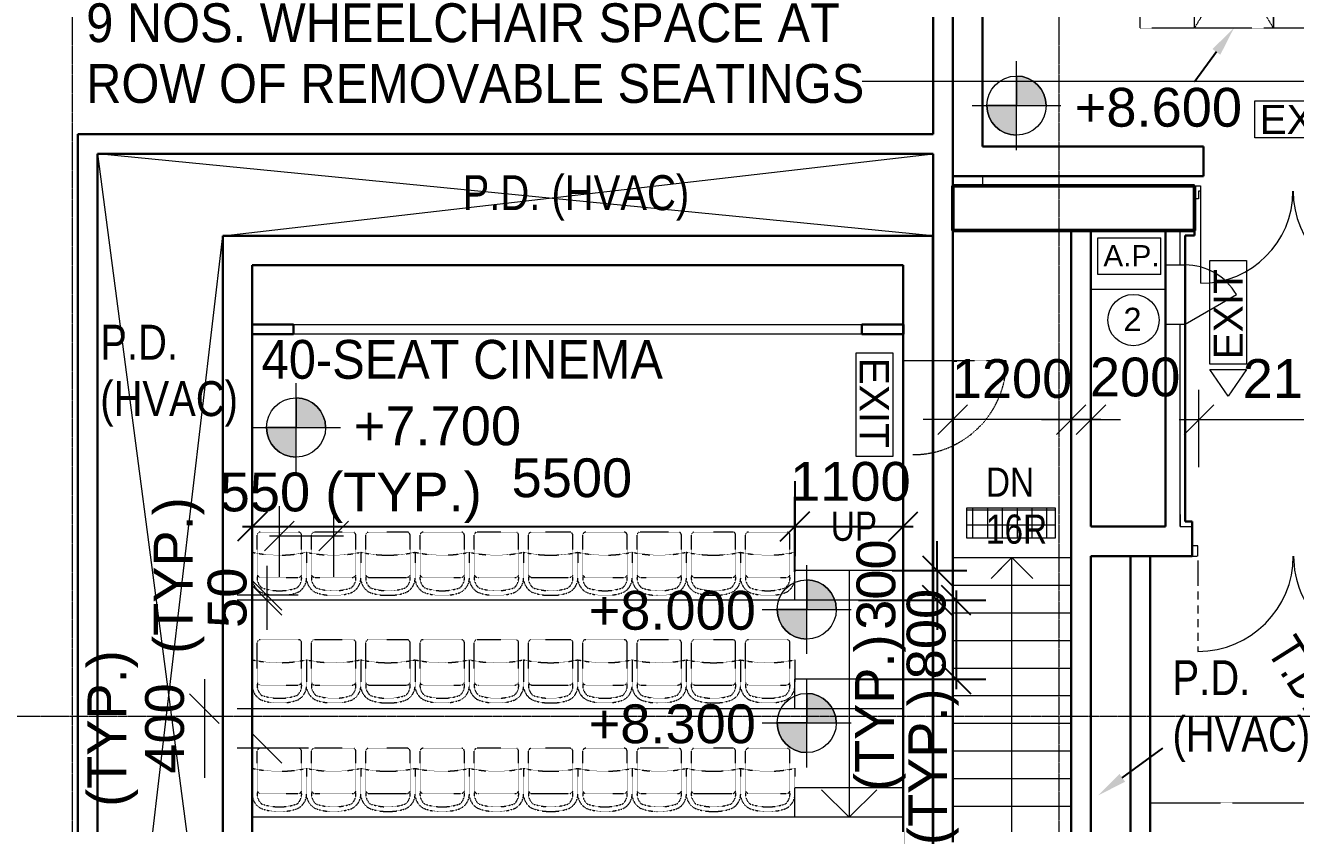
# Model space of a CAD drawing. Header units: millimetres. Extents: x -11708 to 484395, y -10237143 to 211873.
# Drawn here: x 144260 to 157135, y 41419 to 49508 of the extents above; entities that cross this region are included whole.
import ezdxf
from ezdxf import colors
from ezdxf.entities.mleader import LeaderData, LeaderLine
from ezdxf.math import Vec2, Vec3

# ---------------------------------------------------------------- set-up
doc = ezdxf.new("R2010")
doc.units = ezdxf.units.MM
for name, pattern in [('3AXXX-TFP-ARC-DWG-1997-P02-LL00-WS4-04$0$3AXXX-TFP-ARC-DWG-XXXX-P00-LB01-WS4-01$0$Hidden', [2.25, 1, -1.25]), ('Grid Line', [21, 12, -3, 3, -3]), ('Hidden', [2.25, 1, -1.25]), ('Overhead', [1.8, 1.2, -0.6])]:
    doc.linetypes.add(name, pattern=pattern)
for name, color, linetype, lineweight in [('0-1', 7, 'Continuous', 5), ('3AXXX-TFP-ARC-DWG-1997-P02-LL00-WS4-04$0$3AXXX-TFP-ARC-DWG-XXXX-P00-LB01-WS4-01$0$A-010-M_LINE-1', 90, '3AXXX-TFP-ARC-DWG-1997-P02-LL00-WS4-04$0$3AXXX-TFP-ARC-DWG-XXXX-P00-LB01-WS4-01$0$Hidden', 9), ('3AXXX-TFP-ARC-DWG-1997-P02-LL00-WS4-04$0$A-010-M_LINE', 90, 'Continuous', 5), ('3AXXX-TFP-ARC-DWG-1997-P02-LL00-WS4-04$0$A-230-M_FLOOR', 4, 'Continuous', 18), ('A-325-M_DOOR', 31, 'Continuous', 5), ('A-ANNO-DIMS-1', 7, 'Continuous', 5), ('A-ANNO-NOTE', 7, 'Continuous', 5), ('A-DETL', 102, 'Continuous', 5), ('A-DETL-2', 102, 'Continuous', 18), ('A-DETL-4', 102, 'Hidden', 5), ('A-DETL-8', 102, 'Hidden', 18), ('A-DETL-9', 102, 'Hidden', 9), ('A-DETL-GENF', 7, 'Continuous', 5), ('A-DOOR', 7, 'Continuous', 5), ('A-DOOR-1', 7, 'Continuous', 9), ('A-FLOR', 7, 'Continuous', 18), ('Dims-B1-FPARTPLANAT_8-6mPD_dwg-1', 7, 'Continuous', 5), ('G-ANNO-DIMS', 7, 'Continuous', 5), ('G-ANNO-TEXT', 7, 'Continuous', 5), ('I-WALL', 7, 'Continuous', 9), ('I-WALL-3', 7, 'Continuous', 30), ('I-WALL-4', 7, 'Continuous', 18), ('OAP280_W', 210, 'Continuous', 50), ('S-GRID-1', 7, 'Grid Line', 5), ('S-STRS', 7, 'Continuous', 5), ('S-STRS-2', 7, 'Overhead', 5)]:
    doc.layers.add(name, color=color, linetype=linetype, lineweight=lineweight)
doc.layers.add('3AXXX-TFP-ARC-DWG-1997-P02-LL00-WS4-04$0$0-chair', color=30, linetype='Continuous')
doc.styles.add('Arial Narrow', font='ARIALN.TTF', dxfattribs={"height": 353.981763})
doc.styles.add('Arial Narrow_1', font='ARIALN.TTF', dxfattribs={"height": 294.984802})
doc.styles.add('Arial_1', font='arial.ttf', dxfattribs={"height": 393.413174})
doc.styles.add('Arial_2', font='arial.ttf', dxfattribs={"height": 1.475299})
doc.styles.add('Arial_5', font='arial.ttf', dxfattribs={"height": 1.18024})
doc.styles.add('Arial_6', font='arial.ttf', dxfattribs={"width": 0.9, "height": 393.413174})
doc.dimstyles.new('Diagonal_-_1_5mm_Arial_1', dxfattribs={"dimscale": 304.8, "dimtxt": 400, "dimasz": 0.984252, "dimexe": 0.984252, "dimexo": 0.0625, "dimgap": 0.656168, "dimtad": 1, "dimdec": 0, "dimrnd": 5, "dimzin": 0, "dimdsep": 46, "dimtxsty": 'Arial_1', "dimblk1": 'OBLIQUE', "dimblk2": 'OBLIQUE', "dimsah": 1, "dimcen": 0.09, "dimdle": 0.328084, "dimadec": 0, "dimazin": 0, "dimtfac": 1, "dimtdec": 4, "dimtix": 1, "dimtmove": 2, "dimatfit": 3, "dimfxl": 1.574803, "dimfxlon": 1, "dimtvp": 1, "dimtolj": 1, "dimtzin": 0, "dimarcsym": 2})

# ---------------------------------------------------------------- blocks, each defined once
blk = doc.blocks.new('Dims-B1-FPARTPLANAT_8-6mPD_dwg__Oblique-5772989-B1_F PART PLAN AT _8_6mPD')
at = {"layer": 'A-ANNO-DIMS-1'}
blk.add_line((-0.5, -0.5), (0.5, 0.5), dxfattribs=at)
blk = doc.blocks.new('Dims-B1-FPARTPLANAT_8-6mPD_dwg-5616331-B1_F PART PLAN AT _8_6mPD')
at = {"layer": 'A-ANNO-DIMS-1'}
for p, q in [((75775.6, 45032.6), (75775.6, 45813.5)), ((77175.6, 45032.6), (77175.6, 45813.5)), ((78270.6, 45032.6), (78270.6, 45813.5)), ((78070.6, 45513.5), (80580.6, 45513.5))]:
    blk.add_line(p, q, dxfattribs=at)
at = {"layer": 'A-ANNO-DIMS-1', "flags": 128}
blk.add_lwpolyline([(76975.6, 45813.5), (76975.6, 45032.6)], close=True, dxfattribs=at)
for points in [[(76675.6, 45513.5), (76975.6, 45513.5), (75775.6, 45513.5), (75475.6, 45513.5)], [(77275.6, 45513.5), (76975.6, 45513.5), (77175.6, 45513.5), (77475.6, 45513.5)]]:
    blk.add_lwpolyline(points, dxfattribs=at)
at = {"xscale": 300, "yscale": 300, "zscale": 300}
for p in [(75775.6, 45513.5), (76975.6, 45513.5)]:
    blk.add_blockref('Dims-B1-FPARTPLANAT_8-6mPD_dwg__Oblique-5772989-B1_F PART PLAN AT _8_6mPD', p, dxfattribs=at)
at = {"xscale": 300, "yscale": 300, "zscale": 300, "rotation": 180}
for p in [(76975.6, 45513.5), (77175.6, 45513.5), (78270.6, 45513.5)]:
    blk.add_blockref('Dims-B1-FPARTPLANAT_8-6mPD_dwg__Oblique-5772989-B1_F PART PLAN AT _8_6mPD', p, dxfattribs=at)
at = {"layer": 'A-ANNO-DIMS-1', "char_height": 393.41, "attachment_point": 2, "line_spacing_factor": 0.938532, "style": 'Arial_1'}
for s, insert, width in [('1200', (76375.6, 46126.3), 1459.2), ('200', (77624.2, 46142), 1094.4), ('2110', (79325.6, 46126.3), 1459.2)]:
    blk.add_mtext(s, dxfattribs=dict(at, insert=insert, width=width))
blk = doc.blocks.new('ARC_ANN_EXIT - ARC_ANN_EXIT-878429-B1_F PART PLAN AT _8_6mPD')
at = {"layer": 'A-ANNO-NOTE'}
for p, q in [((-2.124, 0), (-2.124, 1.862)), ((-2.124, 1.862), (3.134, 1.862)), ((3.134, 1.862), (3.134, 0)), ((3.134, 0), (-2.124, 0))]:
    blk.add_line(p, q, dxfattribs=at)
at = {"layer": 'A-ANNO-NOTE', "insert": (0.406, 1.662), "char_height": 1.4753, "width": 5.454, "attachment_point": 2, "line_spacing_factor": 0.938532, "style": 'Arial_2'}
blk.add_mtext('EXIT', dxfattribs=at)
blk = doc.blocks.new('Spot Elevations - Spot Elevation - Exterior Filled-23614-B1_F PART PLAN AT _8_6mPD')
at = {"layer": 'G-ANNO-DIMS'}
h = blk.add_hatch(color=256, dxfattribs=at)
edge = h.paths.add_edge_path(flags=0)
edge.add_arc((-2.24, 2.25), 1.5, 0, 90, ccw=False)
edge.add_line((-0.74, 2.25), (-2.24, 2.25))
edge.add_line((-2.24, 2.25), (-2.24, 3.75))
h = blk.add_hatch(color=256, dxfattribs=at)
edge = h.paths.add_edge_path(flags=0)
edge.add_arc((-2.24, 2.25), 1.5, 180, 270, ccw=False)
edge.add_line((-3.74, 2.25), (-2.24, 2.25))
edge.add_line((-2.24, 2.25), (-2.24, 0.75))
for p, q in [((-2.24, 0), (-2.24, 4.5)), ((-2.24, 3.75), (-2.24, 2.25)), ((-4.49, 2.25), (0.01, 2.25)), ((-2.24, 2.25), (-3.74, 2.25)), ((-2.24, 0.75), (-2.24, 2.25)), ((-2.24, 2.25), (-0.74, 2.25))]:
    blk.add_line(p, q, dxfattribs=at)
blk.add_circle((-2.24, 2.25), 1.5, dxfattribs=at)
for start, end in [(360, 90), (180, 270)]:
    blk.add_arc((-2.24, 2.25), 1.5, start, end, dxfattribs=at)
blk = doc.blocks.new('_Oblique')
at = {"color": 0, "linetype": 'ByBlock', "lineweight": -2}
blk.add_line((-0.5, -0.5), (0.5, 0.5), dxfattribs=at)
blk = doc.blocks.new('*D310')
at = {"layer": 'A-ANNO-DIMS-1', "color": 0, "lineweight": -2, "transparency": 16777216}
for p, q in [((153157, 44891), (153157, 44130)), ((152059, 43969), (152059, 44730)), ((151959, 44430), (153257, 44430))]:
    blk.add_line(p, q, dxfattribs=at)
at = {"layer": 'Defpoints', "color": 0, "transparency": 16777216}
for p in [(153157, 44910), (153157, 44430), (152059, 43950)]:
    blk.add_point(p, dxfattribs=at)
at = {"layer": 'A-ANNO-DIMS-1', "color": 0, "lineweight": -2, "transparency": 16777216, "xscale": 299.9999999999999, "yscale": 299.9999999999999, "zscale": 299.9999999999999, "rotation": 180}
blk.add_blockref('_Oblique', (152059, 44430), dxfattribs=at)
at = {"layer": 'A-ANNO-DIMS-1', "color": 0, "lineweight": -2, "transparency": 16777216, "xscale": 299.9999999999999, "yscale": 299.9999999999999, "zscale": 299.9999999999999}
blk.add_blockref('_Oblique', (153157, 44430), dxfattribs=at)
at = {"layer": 'A-ANNO-DIMS-1', "color": 0, "transparency": 16777216, "insert": (152622, 44885), "char_height": 393.4, "attachment_point": 5, "line_spacing_factor": 0.938532, "style": 'Arial_1'}
blk.add_mtext('\\A1;1100', dxfattribs=at)
blk = doc.blocks.new('ARC_DOOR_T17_SINGLE_FABRIC_FINISH - 850x2100mm-34974178-B1_F PART PLAN AT _8_6mPD')
at = {"layer": 'A-DOOR'}
for p, q in [((473, -150), (473, -152)), ((473, -352), (473, -393))]:
    blk.add_line(p, q, dxfattribs=at)
for start, end in [(192.2925, 192.451), (205.3533, 208.1051)]:
    blk.add_arc((473, 51), 946, start, end, dxfattribs=at)
blk = doc.blocks.new('A$C41A67BAA')
at = {"layer": 'OAP280_W'}
for p, q in [((1377, 35375), (-1075, 35375)), ((-1075, 35375), (-1075, 34925)), ((1377, 34925), (1377, 35375)), ((-1075, 34925), (1377, 34925))]:
    blk.add_line(p, q, dxfattribs=at)
blk = doc.blocks.new('ARC_ANN_EXIT - ARC_ANN_EXIT-878429-G_F PLAN _1 OF 2_')
at = {"layer": 'A-ANNO-NOTE'}
for p, q in [((-2.124, 0), (-2.124, 1.862)), ((-2.124, 1.862), (3.134, 1.862)), ((3.134, 1.862), (3.134, 0)), ((3.134, 0), (-2.124, 0))]:
    blk.add_line(p, q, dxfattribs=at)
at = {"layer": 'A-ANNO-NOTE', "insert": (0.406, 1.662), "char_height": 1.4753, "width": 5.454, "attachment_point": 2, "line_spacing_factor": 0.938532, "style": 'Arial_1'}
blk.add_mtext('EXIT', dxfattribs=at)
blk = doc.blocks.new('ARC_DOOR_TIMBER_T20-FT-O - 1955x2400mm-49661043-0295')
at = {"layer": 'A-325-M_DOOR'}
for p, q in [((-968, 1116), (-863, 1116)), ((-968, 1068), (-968, 1116)), ((967, 1068), (967, 1116)), ((-968, 929), (-968, 1010)), ((967, 929), (967, 1010)), ((-968, 789), (-968, 871)), ((967, 789), (967, 871)), ((-968, 650), (-968, 731)), ((967, 650), (967, 731)), ((-968, 510), (-968, 592)), ((967, 510), (967, 592)), ((-968, 371), (-968, 453)), ((967, 195), (967, 453)), ((-968, 195), (-968, 313))]:
    blk.add_line(p, q, dxfattribs=at)
at = {"layer": 'A-325-M_DOOR', "lineweight": 9}
for p, q in [((-974, 150), (-979, 150)), ((-971, 45), (-971, 150)), ((970, 150), (970, 45)), ((1027, 150), (974, 150)), ((-1028, 45), (-971, 45)), ((970, 45), (1027, 45))]:
    blk.add_line(p, q, dxfattribs=at)
at = {"layer": 'A-325-M_DOOR'}
for centre, start, end in [((-968, 150), 360, 90), ((967, 150), 90, 180)]:
    blk.add_arc(centre, 966, start, end, dxfattribs=at)
blk = doc.blocks.new('ARC_DOOR_TIMBER_T20-FA-I - 1670x2400mm-49660521-0295')
at = {"layer": 'A-325-M_DOOR'}
for p, q in [((-934, -22), (-934, 910)), ((-890, -22), (-890, 910)), ((934, 910), (934, -22))]:
    blk.add_line(p, q, dxfattribs=at)
at = {"layer": 'A-325-M_DOOR', "lineweight": 9}
for p, q in [((-1003, 55), (-957, 55)), ((-957, 55), (-957, -22)), ((957, 55), (997, 55)), ((957, -22), (957, 55)), ((-937, -75), (-1003, -75)), ((-957, -22), (-937, -22)), ((-937, -22), (-937, -75)), ((937, -75), (937, -22)), ((937, -22), (957, -22)), ((997, -75), (937, -75))]:
    blk.add_line(p, q, dxfattribs=at)
at = {"layer": 'A-325-M_DOOR'}
for centre, start, end in [((-934, -22), 0, 90), ((934, -22), 90, 180)]:
    blk.add_arc(centre, 933, start, end, dxfattribs=at)
blk = doc.blocks.new('40-cinema_seat')
at = {"layer": 'A-DETL-4', "linetype": 'Hidden', "ltscale": 0.5}
for p, q in [((146610, 43543), (146610, 43965)), ((147029, 43995), (146640, 43995)), ((147059, 43543), (147059, 43965)), ((146559, 43792), (146559, 43530)), ((147109, 43792), (147109, 43530)), ((147109, 43792), (147109, 43530)), ((146648, 43535), (147021, 43535))]:
    blk.add_line(p, q, dxfattribs=at)
for centre, radius, start, end in [((146640, 43965), 30, 90, 180), ((147029, 43965), 30, 0, 90), ((146834, 45065), 1303, 257.8123, 282.1877), ((146720, 43530), 161, 180, 247.28), ((146736, 43529), 127, 173.6197, 229.1884), ((146648, 43578), 42.5, 205.9697, 270), ((146949, 43530), 161, 292.72, 0), ((146933, 43529), 127, 310.8088, 6.3803), ((147021, 43578), 42.5, 270, 334.0303), ((146834, 43950), 549, 250.6725, 289.3262), ((146814, 43821), 466, 250.4199, 269.4308), ((146834, 45872), 2517, 269.4308, 270.5692), ((146855, 43821), 466, 270.5692, 289.5801)]:
    blk.add_arc(centre, radius, start, end, dxfattribs=at)
blk = doc.blocks.new('3AXXX-TFP-ARC-DWG-1997-P02-LL00-WS4-04$0$ARC_FLCA03_40_ACO__CINEMA - ARC_FLCA03_40_ACO__CINEMA-24356358-4127 - M_ LG_F 40-SEAT CINEMA_ PLAN')
at = {"layer": '3AXXX-TFP-ARC-DWG-1997-P02-LL00-WS4-04$0$A-230-M_FLOOR'}
for p, q in [((74175, 43603), (74175, 43903)), ((75275, 43903), (74175, 43903)), ((74175, 42503), (74175, 42803)), ((75275, 42803), (74175, 42803)), ((74175, 41403), (74175, 41703)), ((75273, 41703), (74175, 41703))]:
    blk.add_line(p, q, dxfattribs=at)
blk = doc.blocks.new('*D347')
at = {"layer": 'A-ANNO-DIMS-1', "color": 0, "lineweight": -2, "transparency": 16777216}
for p, q in [((152059, 44891), (152059, 44130)), ((146560, 43969), (146560, 44730)), ((146460, 44430), (152159, 44430))]:
    blk.add_line(p, q, dxfattribs=at)
at = {"layer": 'Defpoints', "color": 0, "transparency": 16777216}
for p in [(152059, 44910), (152059, 44430), (146560, 43950)]:
    blk.add_point(p, dxfattribs=at)
at = {"layer": 'A-ANNO-DIMS-1', "color": 0, "lineweight": -2, "transparency": 16777216, "xscale": 299.9999999999999, "yscale": 299.9999999999999, "zscale": 299.9999999999999, "rotation": 180}
blk.add_blockref('_Oblique', (146560, 44430), dxfattribs=at)
at = {"layer": 'A-ANNO-DIMS-1', "color": 0, "lineweight": -2, "transparency": 16777216, "xscale": 299.9999999999999, "yscale": 299.9999999999999, "zscale": 299.9999999999999}
blk.add_blockref('_Oblique', (152059, 44430), dxfattribs=at)
at = {"layer": 'A-ANNO-DIMS-1', "color": 0, "transparency": 16777216, "insert": (149799, 44921), "char_height": 393.4, "attachment_point": 5, "line_spacing_factor": 0.938532, "style": 'Arial_1'}
blk.add_mtext('\\A1;5500', dxfattribs=at)
blk = doc.blocks.new('*D348')
at = {"layer": 'A-ANNO-DIMS-1', "color": 0, "lineweight": -2, "transparency": 16777216}
for p, q in [((153503, 43983), (153503, 44283)), ((153047, 43983), (153803, 43983)), ((153503, 43983), (153503, 43683)), ((153047, 43683), (153803, 43683)), ((153503, 43683), (153503, 43383))]:
    blk.add_line(p, q, dxfattribs=at)
at = {"layer": 'Defpoints', "color": 0, "transparency": 16777216}
for p in [(153028, 43983), (153028, 43683), (153503, 43683)]:
    blk.add_point(p, dxfattribs=at)
at = {"layer": 'A-ANNO-DIMS-1', "color": 0, "lineweight": -2, "transparency": 16777216, "xscale": 299.9999999999999, "yscale": 299.9999999999999, "zscale": 299.9999999999999}
for p, rotation in [((153503, 43983), 270), ((153503, 43683), 90)]:
    blk.add_blockref('_Oblique', p, dxfattribs=dict(at, rotation=rotation))
at = {"layer": 'A-ANNO-DIMS-1', "color": 0, "transparency": 16777216, "insert": (152883, 43841), "char_height": 393.4, "attachment_point": 5, "rotation": 90, "style": 'Arial_1'}
blk.add_mtext('\\A1;300', dxfattribs=at)
blk = doc.blocks.new('*D349')
at = {"layer": 'A-ANNO-DIMS-1', "color": 0, "lineweight": -2, "transparency": 16777216}
for p, q in [((153694, 43783), (153694, 42783)), ((152703, 43683), (153994, 43683)), ((152688, 42883), (153994, 42883))]:
    blk.add_line(p, q, dxfattribs=at)
at = {"layer": 'Defpoints', "color": 0, "transparency": 16777216}
for p in [(152684, 43683), (152669, 42883), (153694, 42883)]:
    blk.add_point(p, dxfattribs=at)
at = {"layer": 'A-ANNO-DIMS-1', "color": 0, "lineweight": -2, "transparency": 16777216, "xscale": 299.9999999999999, "yscale": 299.9999999999999, "zscale": 299.9999999999999}
for p, rotation in [((153694, 43683), 90), ((153694, 42883), 270)]:
    blk.add_blockref('_Oblique', p, dxfattribs=dict(at, rotation=rotation))
at = {"layer": 'A-ANNO-DIMS-1', "color": 0, "transparency": 16777216, "insert": (153392, 43340), "char_height": 393.4, "attachment_point": 5, "rotation": 90, "style": 'Arial_1'}
blk.add_mtext('\\A1;800', dxfattribs=at)
blk = doc.blocks.new('3AXXX-TFP-ARC-DWG-1997-P02-LL00-WS4-04$0$A$C4b76c8d7')
at = {"layer": '3AXXX-TFP-ARC-DWG-1997-P02-LL00-WS4-04$0$3AXXX-TFP-ARC-DWG-XXXX-P00-LB01-WS4-01$0$A-010-M_LINE-1'}
for p, q in [((-18625, 16975), (-18625, 18275)), ((-18625, 18275), (-17825, 16975)), ((-18625, 16975), (-17826, 18275)), ((-17825, 18275), (-17825, 16975)), ((-19175, 16975), (-19175, 17615)), ((-17825, 16975), (-17825, 17615)), ((-18625, 16975), (-19175, 16975)), ((-17825, 16975), (-18625, 16975)), ((-17275, 16975), (-17825, 16975))]:
    blk.add_line(p, q, dxfattribs=at)
blk = doc.blocks.new('ARC_ANN_FIRE-RATING_two_ - none-909955-B1_F PART PLAN AT _8_6mPD')
at = {"layer": 'A-ANNO-NOTE'}
blk.add_circle((0, 0), 1.3, dxfattribs=at)
at = {"layer": 'A-ANNO-NOTE', "insert": (-0.05, 0.62), "char_height": 1.18, "width": 1.0944, "attachment_point": 2, "line_spacing_factor": 0.938532, "style": 'Arial_5'}
blk.add_mtext('2', dxfattribs=at)
blk = doc.blocks.new('ARC_ANN_ACCESS PANEL - AP-910189-B1_F PLAN _2 OF 2_')
at = {"layer": 'A-ANNO-NOTE'}
for p, q in [((-1.593, -0.916), (-1.593, 0.946)), ((-1.593, 0.946), (1.606, 0.946)), ((1.606, -0.916), (1.606, 0.946)), ((1.606, -0.916), (-1.593, -0.916))]:
    blk.add_line(p, q, dxfattribs=at)
at = {"layer": 'A-ANNO-NOTE', "insert": (0.12, 0.57), "char_height": 1.0819, "width": 3.40549, "attachment_point": 2, "line_spacing_factor": 0.938532, "style": 'Arial_5'}
blk.add_mtext('A.P.', dxfattribs=at)

msp = doc.modelspace()

# ---------------------------------------------------------------- hatches: boundary and pattern name
at = {"layer": 'A-DETL-GENF'}
h = msp.add_hatch(dxfattribs=at)
h.set_pattern_fill('FP_24', color=256, style=0, pattern_type=2)
h.set_pattern_definition([(180, (175914.24, 163848.36), (-2e-14, -150), []), (270, (175914.24, 163848.36), (150, 9e-15), [])])
h.paths.add_polyline_path([(153799.5, 44316.1), (154699.5, 44316.1), (154699.5, 44616.1), (153799.5, 44616.1)], flags=0)

# ---------------------------------------------------------------- linework, layer by layer
at = {"layer": '3AXXX-TFP-ARC-DWG-1997-P02-LL00-WS4-04$0$A-010-M_LINE'}
for p, q in [((152609.8, 43982.9), (152609.8, 41482.9)), ((152609.8, 41482.9), (152329.8, 41762.9)), ((152609.8, 41482.9), (152889.8, 41762.9))]:
    msp.add_line(p, q, dxfattribs=at)
at = {"layer": '3AXXX-TFP-ARC-DWG-1997-P02-LL00-WS4-04$0$A-230-M_FLOOR'}
for p, q in [((153159.8, 43682.9), (146559.8, 43682.9)), ((153159.8, 42582.9), (146559.8, 42582.9)), ((153159.8, 41482.9), (146559.8, 41482.9))]:
    msp.add_line(p, q, dxfattribs=at)
at = {"layer": 'A-ANNO-DIMS-1'}
for p, q in [((146834.5, 43919.1), (146834.5, 44634.8)), ((147384.5, 43919.1), (147384.5, 44634.8)), ((146734.5, 44334.8), (147484.5, 44334.8)), ((146707.6, 44032.9), (146707.6, 43382.9)), ((147025.4, 43732.9), (146407.6, 43732.9)), ((147025.4, 43682.9), (146407.6, 43682.9)), ((146073.8, 42882.9), (146073.8, 41882.9)), ((147130.8, 42582.9), (146407.6, 42582.9)), ((147130.8, 42182.9), (146407.6, 42182.9))]:
    msp.add_line(p, q, dxfattribs=at)
at = {"layer": 'A-ANNO-NOTE'}
msp.add_lwpolyline([(156263.6, 46019.6), (156636.1, 46019.6), (156449.8, 45751.1)], close=True, dxfattribs=at)
at = {"layer": 'A-DETL'}
for p, q in [((153457.2, 47377.4), (144990.8, 48205.6)), ((144990.8, 48205.6), (146259.7, 38557.9)), ((146259.7, 47377.4), (153459.7, 48205.8)), ((144990.9, 36555.8), (146259.7, 47377.4)), ((153799.5, 44616.1), (153799.5, 44316.1)), ((154699.5, 44616.1), (153799.5, 44616.1)), ((154699.5, 44316.1), (154699.5, 44616.1)), ((153799.5, 44316.1), (154699.5, 44316.1)), ((154259.5, 44116.1), (154118, 43974.7)), ((154259.5, 40825.8), (154259.5, 44116.1)), ((154259.5, 44116.1), (154400.9, 43974.7))]:
    msp.add_line(p, q, dxfattribs=at)
at = {"layer": 'A-DETL-2'}
for p, q in [((156111.7, 47880.8), (153659.7, 47880.8)), ((153659.7, 47880.8), (153659.7, 47430.8)), ((156111.7, 47430.8), (156111.7, 47880.8)), ((153659.7, 47430.8), (156111.7, 47430.8)), ((154259.7, 44115.7), (154047.6, 43903.6)), ((154259.7, 40875.7), (154259.7, 44115.7)), ((154259.7, 44115.7), (154471.8, 43903.6))]:
    msp.add_line(p, q, dxfattribs=at)
at = {"layer": 'A-DETL-8'}
for p, q in [((155659.7, 41630.8), (161774.4, 41630.8)), ((155659.7, 37790.8), (155659.7, 41630.8))]:
    msp.add_line(p, q, dxfattribs=at)
at = {"layer": 'A-DETL-9'}
msp.add_line((154202.2, 46107.4), (153162.2, 46107.4), dxfattribs=at)
msp.add_arc((153256.2, 46104.4), 946, 269.9997, 359.9997, dxfattribs=at)
at = {"layer": 'A-DOOR-1'}
msp.add_line((156200.7, 48234.8), (156200.7, 48104.8), dxfattribs=at)
at = {"layer": 'A-FLOR'}
for p, q in [((153959.7, 47980.8), (153959.7, 47880.8)), ((155814.8, 46830.8), (155059.7, 46830.8))]:
    msp.add_line(p, q, dxfattribs=at)
at = {"layer": 'G-ANNO-TEXT'}
msp.add_line((166911.7, 48940.4), (152742.7, 48940.4), dxfattribs=at)
at = {"layer": 'I-WALL'}
for p, q in [((146978.5, 46477.8), (152738.5, 46477.8)), ((152738.5, 46377.8), (146978.5, 46377.8)), ((155964.8, 44550.8), (155964.8, 44430.8)), ((155964.8, 44430.8), (156084.8, 44430.8))]:
    msp.add_line(p, q, dxfattribs=at)
at = {"layer": 'I-WALL-3'}
for p, q in [((153459.8, 63130.8), (153459.8, 48405.8)), ((153659.7, 47880.8), (153659.8, 63130.8)), ((153959.7, 48280.8), (153959.8, 62279.8)), ((144791, 48405.8), (144790.9, 36355.8)), ((153459.8, 48405.8), (144791, 48405.8)), ((144990.9, 36555.8), (144991, 48205.8)), ((144991, 48205.8), (153459.7, 48205.8)), ((153459.7, 48205.8), (153459.7, 41029.6)), ((156200.7, 48280.8), (153959.7, 48280.8)), ((156200.7, 47980.8), (156200.7, 48280.8)), ((153659.7, 47980.8), (156200.7, 47980.8)), ((153659.7, 41229.6), (153659.7, 47430.8)), ((154859.7, 47430.8), (154859.7, 41229.6)), ((155059.7, 44430.8), (155059.7, 47430.8)), ((155814.8, 44430.8), (155814.8, 47430.8)), ((156014.8, 47380.8), (156014.8, 45350.8)), ((156111.5, 47380.8), (156014.8, 47380.8)), ((156111.5, 47430.8), (156111.5, 47380.8)), ((146259.7, 47377.4), (146259.7, 38557.9)), ((153457.2, 47377.4), (146259.7, 47377.4)), ((153457.2, 40886.6), (153457.2, 47377.4)), ((146559.7, 38857.9), (146559.7, 47077.4)), ((146559.7, 47077.4), (153157.2, 47077.4)), ((153157.2, 47077.4), (153157.2, 40886.6)), ((146978.5, 46477.8), (146559.7, 46477.8)), ((146559.7, 46377.8), (146978.5, 46377.8)), ((146978.5, 46377.8), (146978.5, 46477.8)), ((153159.7, 46477.8), (152738.5, 46477.8)), ((152738.5, 46477.8), (152738.5, 46377.8)), ((152738.5, 46377.8), (153159.7, 46377.8)), ((153159.7, 46377.8), (153159.7, 46477.8)), ((156014.8, 44480.8), (156014.8, 45350.8)), ((155814.8, 44430.8), (155059.7, 44430.8)), ((156084.8, 44480.8), (156014.8, 44480.8)), ((156084.8, 44130.8), (156084.8, 44480.8)), ((155059.7, 44130.8), (156084.8, 44130.8)), ((155059.7, 41229.6), (155059.7, 44130.8))]:
    msp.add_line(p, q, dxfattribs=at)
msp.add_lwpolyline([(155059.5, 41229.6), (155459.5, 41229.6), (155459.5, 44130.6), (155659.5, 44130.6), (155659.5, 40886.6), (155359.5, 40886.6), (155359.5, 41029.6), (153659.7, 41029.6)], dxfattribs=at)
at = {"layer": 'I-WALL-4'}
for p, q in [((155964.8, 47080.8), (155964.8, 47430.8)), ((155814.8, 47080.8), (156014.8, 47080.8)), ((156014.8, 46480.8), (156534.4, 46780.8)), ((155814.8, 46480.8), (156014.8, 46480.8)), ((155964.8, 44430.8), (155964.8, 46480.8))]:
    msp.add_line(p, q, dxfattribs=at)
msp.add_arc((156014.8, 46480.8), 600, 29.99999, 90, dxfattribs=at)
at = {"layer": 'S-GRID-1'}
for p, q in [((144734.8, 71409.7), (144734.5, 6132.5)), ((154734.8, 71409.7), (154734.5, 6132.5)), ((191364.2, 42505.6), (135121.9, 42505.9))]:
    msp.add_line(p, q, dxfattribs=at)
at = {"layer": 'S-STRS'}
for p, q in [((153659.7, 44115.7), (154859.7, 44115.7)), ((153659.7, 43835.7), (154859.7, 43835.7)), ((153659.7, 43555.7), (154859.7, 43555.7)), ((153659.7, 43275.7), (154859.7, 43275.7)), ((153659.7, 42995.7), (154859.7, 42995.7)), ((153659.7, 42715.7), (154859.7, 42715.7)), ((153659.7, 42435.7), (154859.7, 42435.7)), ((153659.7, 42155.7), (154859.7, 42155.7)), ((153659.7, 41875.7), (154859.7, 41875.7)), ((153659.7, 41595.7), (154859.7, 41595.7))]:
    msp.add_line(p, q, dxfattribs=at)
at = {"layer": 'S-STRS-2'}
for p, q in [((153659.7, 43835.7), (154859.7, 43835.7)), ((153659.7, 43555.7), (154859.7, 43555.7)), ((153659.7, 43275.7), (154859.7, 43275.7)), ((153659.7, 42995.7), (154859.7, 42995.7)), ((153659.7, 42715.7), (154859.7, 42715.7)), ((153659.7, 42435.7), (154859.7, 42435.7)), ((153659.7, 42155.7), (154859.7, 42155.7)), ((153659.7, 41875.7), (154859.7, 41875.7)), ((153659.7, 41595.7), (154859.7, 41595.7))]:
    msp.add_line(p, q, dxfattribs=at)

# ---------------------------------------------------------------- block references
at = {"layer": '0-1', "rotation": 89.99969999999985}
msp.add_blockref('ARC_DOOR_T17_SINGLE_FABRIC_FINISH - 850x2100mm-34974178-B1_F PART PLAN AT _8_6mPD', (153307.2, 45631.4), dxfattribs=at)
at = {"layer": '3AXXX-TFP-ARC-DWG-1997-P02-LL00-WS4-04$0$0-chair', "color": 1}
msp.add_blockref('3AXXX-TFP-ARC-DWG-1997-P02-LL00-WS4-04$0$A$C4b76c8d7', (174734.8, 32505.8), dxfattribs=at)
at = {"layer": '3AXXX-TFP-ARC-DWG-1997-P02-LL00-WS4-04$0$A-230-M_FLOOR'}
msp.add_blockref('3AXXX-TFP-ARC-DWG-1997-P02-LL00-WS4-04$0$ARC_FLCA03_40_ACO__CINEMA - ARC_FLCA03_40_ACO__CINEMA-24356358-4127 - M_ LG_F 40-SEAT CINEMA_ PLAN', (77884.5, 79.6), dxfattribs=at)
at = {"layer": 'A-325-M_DOOR', "rotation": 180}
for name, p in [('ARC_DOOR_TIMBER_T20-FA-I - 1670x2400mm-49660521-0295', (157108.8, 47805.8)), ('ARC_DOOR_TIMBER_T20-FT-O - 1955x2400mm-49661043-0295', (157112.3, 44280.8))]:
    msp.add_blockref(name, p, dxfattribs=at)
at = {"layer": 'A-ANNO-DIMS-1', "xscale": 299.9999999999999, "yscale": 299.9999999999999, "zscale": 299.9999999999999}
for p, rotation in [((146834.5, 44334.8), 180), ((146707.6, 43732.9), 270), ((146707.6, 43682.9), 90), ((146073.8, 42582.9), 270), ((146707.6, 42182.9), 90)]:
    msp.add_blockref('_Oblique', p, dxfattribs=dict(at, rotation=rotation))
msp.add_blockref('_Oblique', (147384.5, 44334.8), dxfattribs=at)
at = {"layer": 'A-ANNO-NOTE', "xscale": 200, "yscale": 200, "zscale": 200}
for name, p in [('ARC_ANN_EXIT - ARC_ANN_EXIT-878429-B1_F PART PLAN AT _8_6mPD', (157145.6, 48370.1)), ('ARC_ANN_ACCESS PANEL - AP-910189-B1_F PLAN _2 OF 2_', (155447.2, 47167.6)), ('ARC_ANN_FIRE-RATING_two_ - none-909955-B1_F PART PLAN AT _8_6mPD', (155491.3, 46522.6))]:
    msp.add_blockref(name, p, dxfattribs=at)
for name, p, rotation in [('ARC_ANN_EXIT - ARC_ANN_EXIT-878429-G_F PLAN _1 OF 2_', (156636.1, 46499.5), 90), ('ARC_ANN_EXIT - ARC_ANN_EXIT-878429-B1_F PART PLAN AT _8_6mPD', (152679.7, 45764.7), 270)]:
    msp.add_blockref(name, p, dxfattribs=dict(at, rotation=rotation))
at = {"layer": 'A-DETL-4'}
for p in [(0, 377.8), (550, 377.8), (1100, 377.8), (1650, 377.8), (2199.9, 377.8), (2749.9, 377.8), (3299.9, 377.8), (3849.9, 377.8), (4399.9, 377.8), (4949.9, 377.8), (0, -712.3), (550, -712.3), (1100, -712.3), (1650, -712.3), (2199.9, -712.3), (2749.9, -712.3), (3299.9, -712.3), (3849.9, -712.3), (4399.9, -712.3), (4949.9, -712.3), (0, -1812.3), (550, -1812.3), (1100, -1812.3), (1650, -1812.3), (2199.9, -1812.3), (2749.9, -1812.3), (3299.9, -1812.3), (3849.9, -1812.3), (4399.9, -1812.3), (4949.9, -1812.3)]:
    msp.add_blockref('40-cinema_seat', p, dxfattribs=at)
at = {"layer": 'Dims-B1-FPARTPLANAT_8-6mPD_dwg-1'}
msp.add_blockref('Dims-B1-FPARTPLANAT_8-6mPD_dwg-5616331-B1_F PART PLAN AT _8_6mPD', (77884.1, 0), dxfattribs=at)
at = {"layer": 'G-ANNO-DIMS', "xscale": 199.9999999999998, "yscale": 199.9999999999998, "zscale": 199.9999999999998}
for p in [(154753.6, 48245.2), (147450.9, 44983.1), (152626.9, 43139.3), (152626.9, 41988.7)]:
    msp.add_blockref('Spot Elevations - Spot Elevation - Exterior Filled-23614-B1_F PART PLAN AT _8_6mPD', p, dxfattribs=at)
at = {"layer": 'I-WALL-3'}
msp.add_blockref('A$C41A67BAA', (154734.5, 12505.8), dxfattribs=at)

# ---------------------------------------------------------------- texts
at = {"layer": 'A-ANNO-DIMS-1', "insert": (147557.3, 44720.9), "char_height": 393.413, "attachment_point": 5, "line_spacing_factor": 0.938532, "style": 'Arial_1'}
msp.add_mtext('\\A1;550 (TYP.)', dxfattribs=at)
at = {"layer": 'A-ANNO-DIMS-1', "char_height": 393.41, "attachment_point": 5, "rotation": 90, "style": 'Arial_1'}
for s, insert in [('\\A1;(TYP.)', (145816.5, 43933)), ('\\A1;50', (146306.8, 43707.9)), ('\\A1;(TYP.)', (152924.9, 42542.7)), ('\\A1;(TYP.)', (145144.5, 42382.9)), ('\\A1;400', (145672.9, 42382.9)), ('\\A1;(TYP.)', (153464.9, 41995.1))]:
    msp.add_mtext(s, dxfattribs=dict(at, insert=insert))
at = {"layer": 'G-ANNO-DIMS', "char_height": 393.41, "width": 2020.8, "attachment_point": 1, "line_spacing_factor": 0.938532, "style": 'Arial_1'}
for s, insert in [('+8.600', (154895.8, 48875.3)), ('+7.700', (147587.7, 45646.9)), ('+8.000', (149967.9, 43777.7)), ('+8.300', (149967.9, 42627.2))]:
    msp.add_mtext(s, dxfattribs=dict(at, insert=insert))
at = {"layer": 'G-ANNO-TEXT', "attachment_point": 1}
for s, insert, char_height, width, line_spacing_factor, style in [('9 NOS. WHEELCHAIR SPACE AT ROW OF REMOVABLE SEATINGS', (144875.7, 49732.1), 393.413, 7971.739, 0.938532, 'Arial_6'), ('P.D. (HVAC)', (148690.8, 47990.3), 353.982, 2544.554, 0.968573, 'Arial Narrow'), ('P.D.\\P(HVAC)', (145018.3, 46474.5), 353.98, 1054.039, 0.968573, 'Arial Narrow'), ('40-SEAT CINEMA', (146654.4, 46320.6), 393.413, 4800, 0.938532, 'Arial_6'), ('DN\\P16R', (153995.9, 45027.1), 294.98, 738, 0.968573, 'Arial Narrow_1'), ('UP', (152423.3, 44580), 294.98, 738, 0.968573, 'Arial Narrow_1'), ('P.D. ^J(HVAC)', (155886.7, 43075.3), 353.982, 2544.554, 0.968573, 'Arial Narrow')]:
    msp.add_mtext(s, dxfattribs=dict(at, insert=insert, char_height=char_height, width=width, line_spacing_factor=line_spacing_factor, style=style))
at = {"layer": 'G-ANNO-TEXT', "insert": (157134.5, 43359.3), "char_height": 353.982, "width": 3080.039, "attachment_point": 1, "rotation": 302.2105, "line_spacing_factor": 0.968573, "style": 'Arial Narrow'}
msp.add_mtext('T.D. = 18.95m', dxfattribs=at)

# ---------------------------------------------------------------- dimensions: what is measured, and where the dimension line sits
at = {"layer": 'A-ANNO-DIMS-1'}
for base, p1, p2, picture, middle in [((152059.4, 44429.9), (146559.7, 43949.9), (152059.4, 44909.9), '*D347', (149798.6, 44921.2)), ((153157.2, 44429.9), (152059.4, 43949.9), (153157.2, 44909.9), '*D310', (152621.9, 44885.3))]:
    dim = msp.add_linear_dim(base=base, p1=p1, p2=p2, dimstyle='Diagonal_-_1_5mm_Arial_1', override={"dimpost": '<>', "dimfxl": 1458.370107}, dxfattribs=at)
    dim.commit()
    dim.dimension.update_dxf_attribs({"geometry": picture, "text_midpoint": middle, "dimtype": 160})
for base, p1, p2, picture, middle in [((153503.3, 43682.9), (153028.2, 43982.9), (153028.2, 43682.9), '*D348', (152882.6, 43840.7)), ((153694.2, 42882.9), (152683.8, 43682.9), (152669.1, 42882.9), '*D349', (153391.8, 43339.5))]:
    dim = msp.add_linear_dim(base=base, p1=p1, p2=p2, angle=90, dimstyle='Diagonal_-_1_5mm_Arial_1', override={"dimpost": '<>', "dimfxl": 1458.370107}, dxfattribs=at)
    dim.commit()
    dim.dimension.update_dxf_attribs({"geometry": picture, "text_midpoint": middle, "dimtype": 160})

# ---------------------------------------------------------------- leaders
at = {"layer": 'G-ANNO-TEXT'}
ml = msp.add_multileader_mtext('Standard', dxfattribs=at)
ml.set_content('', color=256)
ml.set_leader_properties()
ml.build(insert=Vec2(0, 0))
ml.multileader.update_dxf_attribs({"text_right_attachment_type": 6, "dogleg_length": 0.36, "arrow_head_size": 300})
ctx = ml.context
ctx.base_point, ctx.char_height, ctx.arrow_head_size, ctx.landing_gap_size, ctx.plane_origin = Vec3(156111.1, 48941), 0.18, 300, 0.09, Vec3(156111.7, 48940.9)
ctx.right_attachment = 6
notes = []
notes.append((ctx, [(0, (1, 1, 0), (156111.7, 48940.9), (-1, 0), 0.36, [(0, [(156509.4, 49481.2)], 0, [])])]))
ctx.mtext.insert, ctx.mtext.flow_direction = Vec3(156111.2, 48941.1), 5
ml = msp.add_multileader_mtext('Standard', dxfattribs=at)
ml.set_content('', color=256)
ml.set_leader_properties()
ml.build(insert=Vec2(0, 0))
ml.multileader.update_dxf_attribs({"text_right_attachment_type": 6, "dogleg_length": 0.36, "arrow_head_size": 300})
ctx = ml.context
ctx.base_point, ctx.char_height, ctx.arrow_head_size, ctx.landing_gap_size, ctx.plane_origin = Vec3(155789.8, 42183), 0.18, 300, 0.09, Vec3(155533.1, 41165.7)
ctx.right_attachment, ctx.text_align_type = 6, 2
notes.append((ctx, [(0, (1, 1, 0), (155789.4, 42183), (1, 0), 0.36, [(0, [(155135.4, 41706.1)], 0, [])])]))
ctx.mtext.insert, ctx.mtext.alignment, ctx.mtext.flow_direction = Vec3(155789.9, 42183.1), 3, 5
for ctx, leaders in notes:
    for number, flags, end, landing, length, lines in leaders:
        leader = LeaderData()
        leader.index, (leader.has_last_leader_line, leader.has_dogleg_vector, leader.attachment_direction) = number, flags
        leader.last_leader_point, leader.dogleg_vector, leader.dogleg_length = Vec3(end), Vec3(landing), length
        for number, points, colour, breaks in lines:
            line = LeaderLine()
            line.index, line.vertices, line.color, line.breaks = number, Vec3.list(points), colors.encode_raw_color(colour), breaks
            leader.lines.append(line)
        ctx.leaders.append(leader)

doc.saveas('drawing.dxf')
